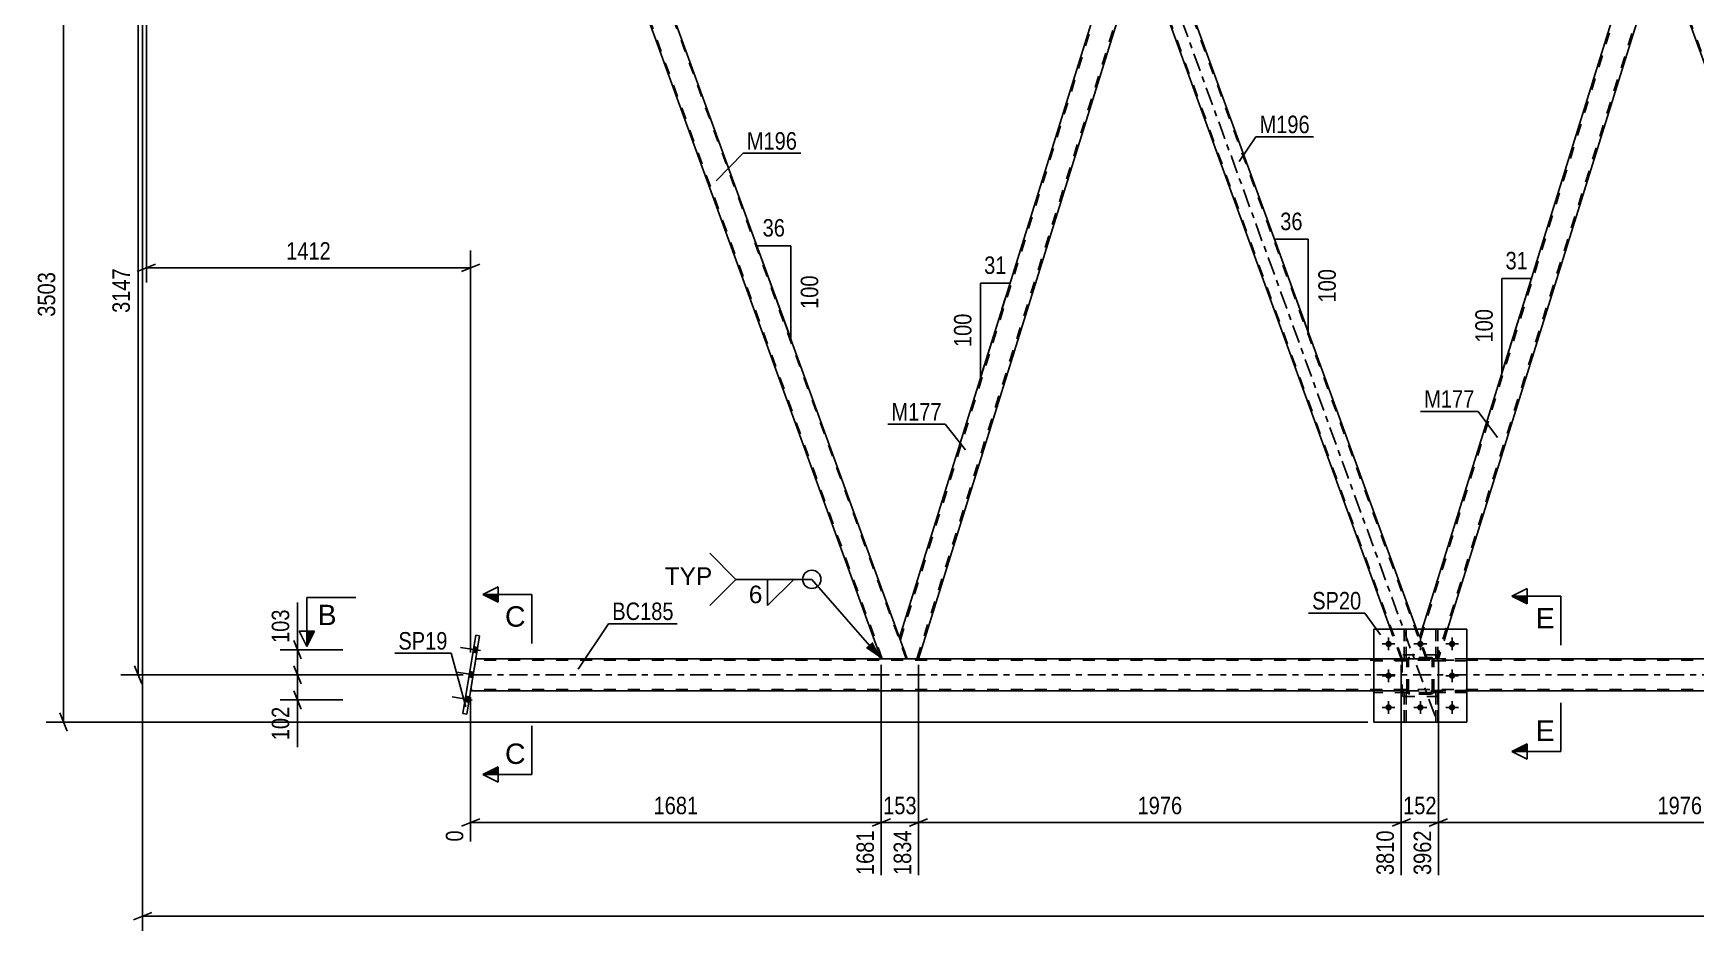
# Model space of a CAD drawing. Header units: millimetres. Extents: x 0 to 1779, y 0 to 560.
# Drawn here: x 1043.1 to 1315.4, y 259 to 406 of the extents above; entities that cross this region are included whole.
import ezdxf

# ---------------------------------------------------------------- set-up
doc = ezdxf.new("R2010")
doc.units = ezdxf.units.MM
doc.linetypes.add('DXK_LINE_DOT2', pattern=[3.9198, 1.9599, -1.9599])
doc.linetypes.add('DXK_LINE_DOT3', pattern=[5.9187, 2.979, -0.9799, 0.9799, -0.9799])
doc.styles.add('Arial', font='ARIAL.TTF', dxfattribs={"height": 0.2})
doc.styles.add('Arial Narrow', font='ARIALN.TTF', dxfattribs={"height": 0.2})

# ---------------------------------------------------------------- blocks, each defined once
blk = doc.blocks.new('Part-814185208-3842 - 3585')
at = {"color": 7, "linetype": 'DXK_LINE_DOT3'}
blk.add_line((1272.68, 294.2), (1221.72, 434.22), dxfattribs=at)
at = {"color": 2, "linetype": 'Continuous'}
for p, q in [((1227.27, 424.82), (1223.01, 424.82)), ((1269.64, 308.42), (1227.27, 424.82)), ((1265.38, 308.42), (1224.54, 420.62))]:
    blk.add_line(p, q, dxfattribs=at)
at = {"color": 7, "linetype": 'DXK_LINE_DOT2'}
for p, q in [((1223.01, 424.82), (1224.54, 420.62)), ((1267.3, 303.6), (1223.18, 424.82)), ((1271.22, 303.6), (1227.1, 424.82)), ((1267.13, 303.6), (1265.38, 308.42)), ((1271.39, 303.6), (1269.64, 308.42)), ((1271.39, 303.6), (1267.13, 303.6))]:
    blk.add_line(p, q, dxfattribs=at)
blk = doc.blocks.new('Part-814185208-3993 - 3585')
at = {"color": 7, "linetype": 'DXK_LINE_DOT2'}
for p, q in [((1268.07, 303.34), (1268.11, 303.52)), ((1268.11, 303.52), (1268.07, 303.34)), ((1268.07, 298.3), (1268.07, 303.34)), ((1268.31, 303.34), (1268.33, 303.43)), ((1268.31, 298.3), (1268.31, 303.34)), ((1268.33, 303.43), (1268.38, 303.5)), ((1268.37, 303.78), (1268.55, 303.82)), ((1268.55, 303.82), (1268.37, 303.78)), ((1268.38, 303.5), (1268.46, 303.56)), ((1268.46, 303.56), (1268.55, 303.58)), ((1271.99, 303.82), (1268.55, 303.82)), ((1268.55, 303.58), (1271.99, 303.58)), ((1271.99, 303.82), (1272.18, 303.78)), ((1272.18, 303.78), (1271.99, 303.82)), ((1271.99, 303.58), (1272.09, 303.56)), ((1272.09, 303.56), (1272.16, 303.5)), ((1272.16, 303.5), (1272.22, 303.43)), ((1272.22, 303.43), (1272.23, 303.34)), ((1272.23, 298.3), (1272.23, 303.34)), ((1272.44, 303.52), (1272.47, 303.34)), ((1272.47, 303.34), (1272.44, 303.52)), ((1272.47, 298.3), (1272.47, 303.34)), ((1268.11, 298.11), (1268.07, 298.3)), ((1268.07, 298.3), (1268.11, 298.11)), ((1268.33, 298.2), (1268.31, 298.3)), ((1268.38, 298.13), (1268.33, 298.2)), ((1268.55, 297.82), (1268.37, 297.85)), ((1268.37, 297.85), (1268.55, 297.82)), ((1268.46, 298.07), (1268.38, 298.13)), ((1268.55, 298.06), (1268.46, 298.07)), ((1271.99, 298.06), (1268.55, 298.06)), ((1271.99, 297.82), (1268.55, 297.82)), ((1272.09, 298.07), (1271.99, 298.06)), ((1272.18, 297.85), (1271.99, 297.82)), ((1271.99, 297.82), (1272.18, 297.85)), ((1272.16, 298.13), (1272.09, 298.07)), ((1272.22, 298.2), (1272.16, 298.13)), ((1272.23, 298.3), (1272.22, 298.2)), ((1272.47, 298.3), (1272.44, 298.11)), ((1272.44, 298.11), (1272.47, 298.3))]:
    blk.add_line(p, q, dxfattribs=at)
at = {"color": 7, "linetype": 'DXK_LINE_DOT3'}
blk.add_line((1270.27, 300.82), (1270.27, 300.82), dxfattribs=at)
at = {"color": 7, "linetype": 'DXK_LINE_DOT2'}
for centre, start, end in [((1268.55, 303.34), 112.5, 157.5), ((1268.55, 303.34), 112.5, 157.5), ((1271.99, 303.34), 22.5, 67.5), ((1271.99, 303.34), 22.5, 67.5), ((1268.55, 298.3), 202.5, 247.5), ((1268.55, 298.3), 202.5, 247.5), ((1271.99, 298.3), 292.5, 337.5), ((1271.99, 298.3), 292.5, 337.5)]:
    blk.add_arc(centre, 0.48, start, end, dxfattribs=at)
blk = doc.blocks.new('Part-814185208-3997 - 3585')
at = {"color": 7, "linetype": 'DXK_LINE_DOT2'}
for p, q in [((1268.07, 298.38), (1262.67, 298.38)), ((1262.67, 298.38), (1262.67, 298.06)), ((1268.07, 298.06), (1262.67, 298.06)), ((1267.47, 298.06), (1267.47, 298.38)), ((1268.07, 298.06), (1268.07, 298.38))]:
    blk.add_line(p, q, dxfattribs=at)
blk = doc.blocks.new('Part-814185208-3966 - 3585')
at = {"color": 7, "linetype": 'DXK_LINE_DOT2'}
for p, q in [((1267.63, 303.57), (1267.63, 308.42)), ((1267.63, 308.42), (1267.95, 308.42)), ((1267.95, 308.42), (1267.95, 303.57)), ((1267.63, 304.17), (1267.95, 304.17)), ((1267.95, 303.57), (1267.63, 303.57))]:
    blk.add_line(p, q, dxfattribs=at)
blk = doc.blocks.new('Part-814185208-3789 - 3585')
at = {"color": 7, "linetype": 'DXK_LINE_DOT2'}
for p, q in [((1267.63, 293.22), (1267.63, 298.05)), ((1267.63, 298.05), (1267.95, 298.05)), ((1267.63, 297.45), (1267.95, 297.45)), ((1267.95, 298.05), (1267.95, 293.22)), ((1267.95, 293.22), (1267.63, 293.22))]:
    blk.add_line(p, q, dxfattribs=at)
blk = doc.blocks.new('Part-814185208-3922 - 3585')
at = {"color": 7, "linetype": 'DXK_LINE_DOT2'}
for p, q in [((1277.87, 303.58), (1272.47, 303.58)), ((1272.47, 303.58), (1272.47, 303.26)), ((1272.47, 303.26), (1277.87, 303.26)), ((1273.07, 303.26), (1273.07, 303.58)), ((1277.87, 303.26), (1277.87, 303.58))]:
    blk.add_line(p, q, dxfattribs=at)
blk = doc.blocks.new('Part-814185208-3940 - 3585')
at = {"color": 7, "linetype": 'DXK_LINE_DOT2'}
for p, q in [((1268.07, 303.58), (1262.67, 303.58)), ((1262.67, 303.26), (1262.67, 303.58)), ((1268.07, 303.26), (1262.67, 303.26)), ((1267.47, 303.26), (1267.47, 303.58)), ((1268.07, 303.58), (1268.07, 303.26))]:
    blk.add_line(p, q, dxfattribs=at)
blk = doc.blocks.new('Part-814185208-3821 - 3585')
at = {"color": 2, "linetype": 'Continuous'}
for p, q in [((1312.4, 424.82), (1308.15, 424.82)), ((1355.28, 307.02), (1312.4, 424.82)), ((1352.27, 303.6), (1309.68, 420.62))]:
    blk.add_line(p, q, dxfattribs=at)
at = {"color": 7, "linetype": 'DXK_LINE_DOT2'}
for p, q in [((1308.15, 424.82), (1309.68, 420.62)), ((1352.44, 303.6), (1308.32, 424.82)), ((1356.35, 303.6), (1312.23, 424.82)), ((1356.52, 303.6), (1355.28, 307.02)), ((1352.27, 303.6), (1356.52, 303.6))]:
    blk.add_line(p, q, dxfattribs=at)
blk = doc.blocks.new('Part-814185208-3826 - 3585')
at = {"color": 7, "linetype": 'DXK_LINE_DOT2'}
for p, q in [((1114.76, 298.32), (1115.62, 303.6)), ((1726.53, 303.36), (1115.58, 303.36)), ((1277.87, 303.6), (1262.67, 303.6)), ((1726.53, 298.56), (1114.8, 298.56)), ((1277.87, 298.32), (1262.67, 298.32))]:
    blk.add_line(p, q, dxfattribs=at)
at = {"color": 2, "linetype": 'Continuous'}
for p, q in [((1262.67, 303.6), (1115.62, 303.6)), ((1432.94, 303.6), (1277.87, 303.6)), ((1262.67, 298.32), (1114.76, 298.32)), ((1432.94, 298.32), (1277.87, 298.32))]:
    blk.add_line(p, q, dxfattribs=at)
at = {"color": 7, "linetype": 'DXK_LINE_DOT3'}
blk.add_line((1115.19, 300.96), (1726.53, 300.96), dxfattribs=at)
blk = doc.blocks.new('Part-814185208-3831 - 3585')
at = {"color": 7, "linetype": 'DXK_LINE_DOT2'}
for p, q in [((1273.27, 304.22), (1267.27, 304.22)), ((1267.27, 297.42), (1267.27, 304.22)), ((1273.27, 297.42), (1273.27, 304.22)), ((1273.27, 297.42), (1267.27, 297.42))]:
    blk.add_line(p, q, dxfattribs=at)
blk = doc.blocks.new('Bolt-814185208-3832 - 3585')
at = {"linetype": 'Continuous'}
for points in [[(1265.59, 306.02, -1), (1264.55, 306.02, -1)], [(1270.79, 306.02, -1), (1269.75, 306.02, -1)], [(1275.99, 306.02, -1), (1274.95, 306.02, -1)], [(1265.59, 300.82, -1), (1264.55, 300.82, -1)], [(1275.99, 300.82, -1), (1274.95, 300.82, -1)], [(1265.59, 295.62, -1), (1264.55, 295.62, -1)], [(1270.79, 295.62, -1), (1269.75, 295.62, -1)], [(1275.99, 295.62, -1), (1274.95, 295.62, -1)]]:
    blk.add_hatch(color=1, dxfattribs=at).paths.add_polyline_path(points)
at = {"color": 1, "linetype": 'Continuous'}
for p, q in [((1266.11, 306.02), (1264.03, 306.02)), ((1265.07, 307.06), (1265.07, 304.98)), ((1271.31, 306.02), (1269.23, 306.02)), ((1270.27, 307.06), (1270.27, 304.98)), ((1276.51, 306.02), (1274.43, 306.02)), ((1275.47, 307.06), (1275.47, 304.98)), ((1266.11, 300.82), (1264.03, 300.82)), ((1265.07, 301.86), (1265.07, 299.78)), ((1276.51, 300.82), (1274.43, 300.82)), ((1275.47, 301.86), (1275.47, 299.78)), ((1266.11, 295.62), (1264.03, 295.62)), ((1265.07, 296.66), (1265.07, 294.58)), ((1271.31, 295.62), (1269.23, 295.62)), ((1270.27, 296.66), (1270.27, 294.58)), ((1276.51, 295.62), (1274.43, 295.62)), ((1275.47, 296.66), (1275.47, 294.58))]:
    blk.add_line(p, q, dxfattribs=at)
blk = doc.blocks.new('Part-814185208-3837 - 3585')
at = {"color": 7, "linetype": 'DXK_LINE_DOT2'}
for p, q in [((1307.08, 424.82), (1270.26, 306.7)), ((1309.56, 420.94), (1272.98, 303.6)), ((1309.68, 420.62), (1309.69, 420.57)), ((1309.69, 420.57), (1309.68, 420.62)), ((1270.55, 308.42), (1270.13, 307.07)), ((1274.74, 308.42), (1273.24, 303.6)), ((1271.39, 303.6), (1270.13, 307.07)), ((1273.24, 303.6), (1271.39, 303.6))]:
    blk.add_line(p, q, dxfattribs=at)
at = {"color": 2, "linetype": 'Continuous'}
for p, q in [((1306.83, 424.82), (1270.55, 308.42)), ((1308.15, 424.82), (1306.83, 424.82)), ((1309.68, 420.62), (1308.15, 424.82)), ((1309.69, 420.57), (1274.74, 308.42))]:
    blk.add_line(p, q, dxfattribs=at)
blk = doc.blocks.new('Part-814185208-3847 - 3585')
at = {"color": 2, "linetype": 'Continuous'}
for p, q in [((1184.99, 307.07), (1221.7, 424.82)), ((1223.01, 424.82), (1221.7, 424.82)), ((1224.54, 420.62), (1223.01, 424.82)), ((1224.56, 420.57), (1188.1, 303.6)), ((1186.26, 303.6), (1185.01, 307.02))]:
    blk.add_line(p, q, dxfattribs=at)
at = {"color": 7, "linetype": 'DXK_LINE_DOT2'}
for p, q in [((1185.13, 306.7), (1221.95, 424.82)), ((1187.85, 303.6), (1224.42, 420.94)), ((1224.54, 420.62), (1224.56, 420.57)), ((1224.56, 420.57), (1224.54, 420.62)), ((1184.99, 307.07), (1185.01, 307.02)), ((1188.1, 303.6), (1186.26, 303.6))]:
    blk.add_line(p, q, dxfattribs=at)
blk = doc.blocks.new('Part-814185208-3865 - 3585')
at = {"color": 2, "linetype": 'Continuous'}
for p, q in [((1113.51, 294.65), (1115.61, 307.48)), ((1116.24, 307.37), (1114.14, 294.54)), ((1115.61, 307.48), (1116.24, 307.37)), ((1114.14, 294.54), (1113.51, 294.65))]:
    blk.add_line(p, q, dxfattribs=at)
blk = doc.blocks.new('Part-814185208-3882 - 3585')
at = {"color": 7, "linetype": 'DXK_LINE_DOT2'}
for p, q in [((1273.27, 304.22), (1267.27, 304.22)), ((1267.27, 297.42), (1267.27, 304.22)), ((1273.27, 297.42), (1273.27, 304.22)), ((1273.27, 297.42), (1267.27, 297.42))]:
    blk.add_line(p, q, dxfattribs=at)
blk = doc.blocks.new('Part-814185208-3887 - 3585')
at = {"color": 7, "linetype": 'DXK_LINE_DOT2'}
for p, q in [((1138.02, 424.42), (1137.88, 424.82)), ((1137.88, 424.82), (1137.9, 424.82)), ((1141.93, 424.82), (1137.88, 424.82)), ((1182.17, 303.6), (1138.05, 424.82)), ((1186.09, 303.6), (1141.97, 424.82)), ((1186.26, 303.6), (1185.01, 307.02)), ((1186.26, 303.6), (1182, 303.6))]:
    blk.add_line(p, q, dxfattribs=at)
at = {"color": 2, "linetype": 'Continuous'}
for p, q in [((1141.93, 424.82), (1141.89, 424.82)), ((1142.14, 424.82), (1141.93, 424.82)), ((1185.01, 307.02), (1142.14, 424.82)), ((1182, 303.6), (1138.02, 424.42))]:
    blk.add_line(p, q, dxfattribs=at)
blk = doc.blocks.new('Part-814185208-3905 - 3585')
at = {"color": 7, "linetype": 'DXK_LINE_DOT2'}
for p, q in [((1272.83, 293.22), (1272.83, 298.05)), ((1272.83, 298.05), (1273.15, 298.05)), ((1272.83, 297.45), (1273.15, 297.45)), ((1273.15, 298.05), (1273.15, 293.22)), ((1273.15, 293.22), (1272.83, 293.22))]:
    blk.add_line(p, q, dxfattribs=at)
blk = doc.blocks.new('Part-814185208-3911 - 3585')
at = {"color": 7, "linetype": 'DXK_LINE_DOT2'}
for p, q in [((1272.83, 303.57), (1272.83, 308.42)), ((1272.83, 308.42), (1273.15, 308.42)), ((1273.15, 308.42), (1273.15, 303.57)), ((1272.83, 304.17), (1273.15, 304.17)), ((1273.15, 303.57), (1272.83, 303.57))]:
    blk.add_line(p, q, dxfattribs=at)
blk = doc.blocks.new('Part-814185208-3916 - 3585')
at = {"color": 7, "linetype": 'DXK_LINE_DOT2'}
for p, q in [((1272.47, 303.26), (1272.47, 303.58)), ((1272.47, 303.58), (1277.87, 303.58)), ((1277.87, 303.26), (1272.47, 303.26)), ((1273.07, 303.26), (1273.07, 303.58)), ((1277.87, 303.58), (1277.87, 303.26))]:
    blk.add_line(p, q, dxfattribs=at)
blk = doc.blocks.new('Part-814185208-3925 - 3585')
at = {"color": 7, "linetype": 'DXK_LINE_DOT2'}
for p, q in [((1277.87, 298.38), (1272.47, 298.38)), ((1272.47, 298.38), (1272.47, 298.06)), ((1272.47, 298.06), (1277.87, 298.06)), ((1273.07, 298.06), (1273.07, 298.38)), ((1277.87, 298.06), (1277.87, 298.38))]:
    blk.add_line(p, q, dxfattribs=at)
blk = doc.blocks.new('Part-814185208-3937 - 3585')
at = {"color": 7, "linetype": 'DXK_LINE_DOT2'}
for p, q in [((1272.47, 298.06), (1272.47, 298.38)), ((1272.47, 298.38), (1277.87, 298.38)), ((1277.87, 298.06), (1272.47, 298.06)), ((1273.07, 298.06), (1273.07, 298.38)), ((1277.87, 298.38), (1277.87, 298.06))]:
    blk.add_line(p, q, dxfattribs=at)
blk = doc.blocks.new('Part-814185208-3943 - 3585')
at = {"color": 7, "linetype": 'DXK_LINE_DOT2'}
for p, q in [((1268.07, 298.38), (1262.67, 298.38)), ((1262.67, 298.06), (1262.67, 298.38)), ((1268.07, 298.06), (1262.67, 298.06)), ((1267.47, 298.06), (1267.47, 298.38)), ((1268.07, 298.38), (1268.07, 298.06))]:
    blk.add_line(p, q, dxfattribs=at)
blk = doc.blocks.new('Part-814185208-3946 - 3585')
at = {"color": 2, "linetype": 'Continuous'}
blk.add_line((1267.95, 308.42), (1267.63, 308.42), dxfattribs=at)
at = {"color": 7, "linetype": 'DXK_LINE_DOT2'}
for p, q in [((1267.63, 308.42), (1267.63, 303.57)), ((1267.95, 303.57), (1267.95, 308.42)), ((1267.63, 304.17), (1267.95, 304.17)), ((1267.63, 303.57), (1267.95, 303.57))]:
    blk.add_line(p, q, dxfattribs=at)
blk = doc.blocks.new('Part-814185208-3955 - 3585')
at = {"color": 7, "linetype": 'DXK_LINE_DOT2'}
for p, q in [((1273.15, 298.05), (1272.83, 298.05)), ((1272.83, 298.05), (1272.83, 293.22)), ((1272.83, 297.45), (1273.15, 297.45)), ((1273.15, 293.22), (1273.15, 298.05)), ((1272.83, 293.22), (1273.15, 293.22))]:
    blk.add_line(p, q, dxfattribs=at)
blk = doc.blocks.new('Part-814185208-3961 - 3585')
at = {"color": 2, "linetype": 'Continuous'}
for p, q in [((1277.87, 308.42), (1262.67, 308.42)), ((1262.67, 293.22), (1262.67, 308.42)), ((1277.87, 293.22), (1277.87, 308.42)), ((1277.87, 293.22), (1262.67, 293.22))]:
    blk.add_line(p, q, dxfattribs=at)
blk = doc.blocks.new('Part-814185208-3962 - 3585')
at = {"color": 7, "linetype": 'DXK_LINE_DOT2'}
for p, q in [((1262.67, 308.42), (1277.87, 308.42)), ((1262.67, 308.42), (1262.67, 293.22)), ((1277.87, 308.42), (1277.87, 293.22)), ((1262.67, 293.22), (1277.87, 293.22))]:
    blk.add_line(p, q, dxfattribs=at)
blk = doc.blocks.new('Part-814185208-3963 - 3585')
at = {"color": 7, "linetype": 'DXK_LINE_DOT2'}
for p, q in [((1268.07, 303.34), (1268.11, 303.52)), ((1268.11, 303.52), (1268.07, 303.34)), ((1268.07, 298.3), (1268.07, 303.34)), ((1268.31, 303.34), (1268.33, 303.43)), ((1268.31, 298.3), (1268.31, 303.34)), ((1268.33, 303.43), (1268.38, 303.5)), ((1268.37, 303.78), (1268.55, 303.82)), ((1268.55, 303.82), (1268.37, 303.78)), ((1268.38, 303.5), (1268.46, 303.56)), ((1268.46, 303.56), (1268.55, 303.58)), ((1271.99, 303.82), (1268.55, 303.82)), ((1268.55, 303.58), (1271.99, 303.58)), ((1271.99, 303.82), (1272.18, 303.78)), ((1272.18, 303.78), (1271.99, 303.82)), ((1271.99, 303.58), (1272.09, 303.56)), ((1272.09, 303.56), (1272.16, 303.5)), ((1272.16, 303.5), (1272.22, 303.43)), ((1272.22, 303.43), (1272.23, 303.34)), ((1272.23, 298.3), (1272.23, 303.34)), ((1272.44, 303.52), (1272.47, 303.34)), ((1272.47, 303.34), (1272.44, 303.52)), ((1272.47, 298.3), (1272.47, 303.34)), ((1268.11, 298.11), (1268.07, 298.3)), ((1268.07, 298.3), (1268.11, 298.11)), ((1268.33, 298.2), (1268.31, 298.3)), ((1268.38, 298.13), (1268.33, 298.2)), ((1268.55, 297.82), (1268.37, 297.85)), ((1268.37, 297.85), (1268.55, 297.82)), ((1268.46, 298.07), (1268.38, 298.13)), ((1268.55, 298.06), (1268.46, 298.07)), ((1271.99, 298.06), (1268.55, 298.06)), ((1271.99, 297.82), (1268.55, 297.82)), ((1272.09, 298.07), (1271.99, 298.06)), ((1272.18, 297.85), (1271.99, 297.82)), ((1271.99, 297.82), (1272.18, 297.85)), ((1272.16, 298.13), (1272.09, 298.07)), ((1272.22, 298.2), (1272.16, 298.13)), ((1272.23, 298.3), (1272.22, 298.2)), ((1272.47, 298.3), (1272.44, 298.11)), ((1272.44, 298.11), (1272.47, 298.3))]:
    blk.add_line(p, q, dxfattribs=at)
at = {"color": 7, "linetype": 'DXK_LINE_DOT3'}
blk.add_line((1270.27, 300.82), (1270.27, 300.82), dxfattribs=at)
at = {"color": 7, "linetype": 'DXK_LINE_DOT2'}
for centre, start, end in [((1268.55, 303.34), 112.5, 157.5), ((1268.55, 303.34), 112.5, 157.5), ((1271.99, 303.34), 22.5, 67.5), ((1271.99, 303.34), 22.5, 67.5), ((1268.55, 298.3), 202.5, 247.5), ((1268.55, 298.3), 202.5, 247.5), ((1271.99, 298.3), 292.5, 337.5), ((1271.99, 298.3), 292.5, 337.5)]:
    blk.add_arc(centre, 0.48, start, end, dxfattribs=at)
blk = doc.blocks.new('Part-814185208-3996 - 3585')
at = {"color": 7, "linetype": 'DXK_LINE_DOT2'}
for p, q in [((1268.07, 303.58), (1262.67, 303.58)), ((1262.67, 303.58), (1262.67, 303.26)), ((1268.07, 303.26), (1262.67, 303.26)), ((1267.47, 303.26), (1267.47, 303.58)), ((1268.07, 303.26), (1268.07, 303.58))]:
    blk.add_line(p, q, dxfattribs=at)
blk = doc.blocks.new('Part-814185208-4010 - 3585')
at = {"color": 7, "linetype": 'DXK_LINE_DOT2'}
for p, q in [((1267.95, 298.05), (1267.63, 298.05)), ((1267.63, 298.05), (1267.63, 293.22)), ((1267.63, 297.45), (1267.95, 297.45)), ((1267.95, 293.22), (1267.95, 298.05)), ((1267.63, 293.22), (1267.95, 293.22))]:
    blk.add_line(p, q, dxfattribs=at)
blk = doc.blocks.new('Part-814185208-4013 - 3585')
at = {"color": 2, "linetype": 'Continuous'}
blk.add_line((1273.15, 308.42), (1272.83, 308.42), dxfattribs=at)
at = {"color": 7, "linetype": 'DXK_LINE_DOT2'}
for p, q in [((1272.83, 308.42), (1272.83, 303.57)), ((1273.15, 303.57), (1273.15, 308.42)), ((1272.83, 304.17), (1273.15, 304.17)), ((1272.83, 303.57), (1273.15, 303.57))]:
    blk.add_line(p, q, dxfattribs=at)
blk = doc.blocks.new('Bolt-814185208-4027 - 3585')
at = {"linetype": 'Continuous'}
for points in [[(1115.29, 305.54), (1115.15, 304.67), (1115.78, 304.57), (1115.92, 305.44)], [(1115.29, 305.54), (1115.15, 304.67), (1115.78, 304.57), (1115.92, 305.44)], [(1115.29, 305.54), (1115.15, 304.67), (1115.78, 304.57), (1115.92, 305.44)], [(1114.63, 301.5), (1114.49, 300.63), (1115.12, 300.52), (1115.26, 301.39)], [(1114.63, 301.5), (1114.49, 300.63), (1115.12, 300.52), (1115.26, 301.39)], [(1113.97, 297.45), (1113.82, 296.58), (1114.45, 296.48), (1114.6, 297.35)], [(1113.97, 297.45), (1113.82, 296.58), (1114.45, 296.48), (1114.6, 297.35)], [(1113.97, 297.45), (1113.82, 296.58), (1114.45, 296.48), (1114.6, 297.35)]]:
    blk.add_hatch(color=1, dxfattribs=at).paths.add_polyline_path(points)
at = {"color": 1, "linetype": 'Continuous'}
for p, q in [((1116.37, 304.92), (1113.09, 305.46)), ((1116.37, 304.92), (1113.09, 305.46)), ((1116.37, 304.92), (1113.09, 305.46)), ((1115.92, 305.44), (1115.29, 305.54)), ((1115.92, 305.44), (1115.29, 305.54)), ((1115.92, 305.44), (1115.29, 305.54)), ((1115.78, 304.57), (1115.15, 304.67)), ((1115.78, 304.57), (1115.15, 304.67)), ((1115.78, 304.57), (1115.15, 304.67)), ((1115.7, 300.88), (1112.43, 301.41)), ((1115.7, 300.88), (1112.43, 301.41)), ((1115.12, 300.52), (1114.49, 300.63)), ((1115.12, 300.52), (1114.49, 300.63)), ((1115.26, 301.39), (1114.63, 301.5)), ((1115.26, 301.39), (1114.63, 301.5)), ((1115.04, 296.83), (1111.76, 297.37)), ((1115.04, 296.83), (1111.76, 297.37)), ((1115.04, 296.83), (1111.76, 297.37)), ((1114.6, 297.35), (1113.97, 297.45)), ((1114.6, 297.35), (1113.97, 297.45)), ((1114.6, 297.35), (1113.97, 297.45)), ((1114.45, 296.48), (1113.82, 296.58)), ((1114.45, 296.48), (1113.82, 296.58)), ((1114.45, 296.48), (1113.82, 296.58))]:
    blk.add_line(p, q, dxfattribs=at)
blk = doc.blocks.new('Bolt-814185208-4030 - 3585')
at = {"color": 1, "linetype": 'Continuous'}
for p, q in [((1264.03, 306.02), (1264.73, 306.02)), ((1265.07, 307.06), (1265.07, 306.36)), ((1265.07, 304.98), (1265.07, 305.67)), ((1266.11, 306.02), (1265.42, 306.02)), ((1269.23, 306.02), (1269.93, 306.02)), ((1270.27, 307.06), (1270.27, 306.36)), ((1270.27, 304.98), (1270.27, 305.67)), ((1271.31, 306.02), (1270.62, 306.02)), ((1274.43, 306.02), (1275.13, 306.02)), ((1275.47, 307.06), (1275.47, 306.36)), ((1275.47, 304.98), (1275.47, 305.67)), ((1276.51, 306.02), (1275.82, 306.02)), ((1264.03, 300.82), (1264.73, 300.82)), ((1265.07, 301.86), (1265.07, 301.16)), ((1265.07, 299.78), (1265.07, 300.47)), ((1266.11, 300.82), (1265.42, 300.82)), ((1274.43, 300.82), (1275.13, 300.82)), ((1275.47, 301.86), (1275.47, 301.16)), ((1275.47, 299.78), (1275.47, 300.47)), ((1276.51, 300.82), (1275.82, 300.82)), ((1264.03, 295.62), (1264.73, 295.62)), ((1265.07, 296.66), (1265.07, 295.96)), ((1265.07, 294.58), (1265.07, 295.27)), ((1266.11, 295.62), (1265.42, 295.62)), ((1269.23, 295.62), (1269.93, 295.62)), ((1270.27, 296.66), (1270.27, 295.96)), ((1270.27, 294.58), (1270.27, 295.27)), ((1271.31, 295.62), (1270.62, 295.62)), ((1274.43, 295.62), (1275.13, 295.62)), ((1275.47, 296.66), (1275.47, 295.96)), ((1275.47, 294.58), (1275.47, 295.27)), ((1276.51, 295.62), (1275.82, 295.62))]:
    blk.add_line(p, q, dxfattribs=at)
blk = doc.blocks.new('StraightDimension-814185208-4622 - 3585')
at = {"color": 7, "linetype": 'Continuous'}
for p, q in [((1182, 302.6), (1182, 268.17)), ((1188.1, 302.6), (1188.1, 268.17)), ((1180.5, 276.18), (1183.5, 277.38)), ((1182, 276.78), (1188.1, 276.78)), ((1189.6, 277.38), (1186.6, 276.18))]:
    blk.add_line(p, q, dxfattribs=at)
at = {"color": 0}
blk.add_wipeout([(1188.39, 277.53), (1188.39, 281.73), (1181.71, 281.73), (1181.71, 277.53)], dxfattribs=at)
at = {"color": 0, "linetype": 'Continuous'}
blk.add_wipeout([(1187.5, 276.08), (1183.3, 276.08), (1183.3, 267.57), (1187.5, 267.57)], dxfattribs=at)
at = {"color": 3, "style": 'Arial Narrow'}
blk.add_text('153', height=2.863, dxfattribs=at).set_placement((1182.31, 278.13))
at = {"color": 3, "linetype": 'Continuous', "style": 'Arial Narrow'}
blk.add_text('1834', height=2.863, rotation=90.0002, dxfattribs=at).set_placement((1186.9, 268.17))
blk = doc.blocks.new('StraightDimension-814185208-5066 - 3585')
at = {"color": 7, "linetype": 'Continuous'}
for p, q in [((1085.81, 302.46), (1087.01, 299.46)), ((1113.54, 300.96), (1083.56, 300.96)), ((1086.41, 296.86), (1086.41, 300.96)), ((1093.84, 296.86), (1083.56, 296.86)), ((1087.01, 295.36), (1085.81, 298.36))]:
    blk.add_line(p, q, dxfattribs=at)
at = {"color": 0}
blk.add_wipeout([(1085.66, 296.33), (1081.46, 296.33), (1081.46, 289.65), (1085.66, 289.65)], dxfattribs=at)
at = {"color": 7, "linetype": 'Continuous'}
blk.add_line((1086.41, 296.86), (1086.41, 289.12), dxfattribs=at)
blk.add_line((1086.41, 296.86), (1086.41, 289.12), dxfattribs=at)
at = {"color": 3, "style": 'Arial Narrow'}
blk.add_text('102', height=2.863, rotation=90.0002, dxfattribs=at).set_placement((1085.06, 290.25))
blk = doc.blocks.new('StraightDimension-814185208-4666 - 3585')
at = {"color": 7, "linetype": 'Continuous'}
for p, q in [((1061.04, 419.32), (1061.04, 259.05)), ((1062.54, 262.05), (1059.54, 260.85)), ((1061.04, 261.45), (1744.75, 261.45))]:
    blk.add_line(p, q, dxfattribs=at)
blk = doc.blocks.new('StraightDimension-814185208-4610 - 3585')
at = {"color": 7, "linetype": 'Continuous'}
for p, q in [((1182, 302.6), (1182, 268.17)), ((1114.76, 297.32), (1114.76, 273.66)), ((1116.26, 277.38), (1113.26, 276.18)), ((1114.76, 276.78), (1182, 276.78)), ((1180.5, 276.18), (1183.5, 277.38))]:
    blk.add_line(p, q, dxfattribs=at)
at = {"color": 0}
blk.add_wipeout([(1152.63, 277.53), (1152.63, 281.73), (1144.12, 281.73), (1144.12, 277.53)], dxfattribs=at)
at = {"color": 0, "linetype": 'Continuous'}
for points in [[(1114.16, 276.08), (1109.96, 276.08), (1109.96, 273.06), (1114.16, 273.06)], [(1181.4, 276.08), (1177.2, 276.08), (1177.2, 267.57), (1181.4, 267.57)]]:
    blk.add_wipeout(points, dxfattribs=at)
at = {"color": 3, "style": 'Arial Narrow'}
blk.add_text('1681', height=2.863, dxfattribs=at).set_placement((1144.72, 278.13))
at = {"color": 3, "linetype": 'Continuous', "style": 'Arial Narrow'}
for s, height, p in [('0', 2.86, (1113.56, 273.66)), ('1681', 2.863, (1180.8, 268.17))]:
    blk.add_text(s, height=height, rotation=90.0002, dxfattribs=at).set_placement(p)
blk = doc.blocks.new('AngleDimension-814185208-4292 - 3585')
at = {"color": 7, "linetype": 'Continuous'}
for p, q in [((1198.27, 365.12), (1203.09, 365.12)), ((1198.27, 349.65), (1203.09, 365.12)), ((1198.27, 349.65), (1198.27, 365.12)), ((1201.77, 360.9), (1203.09, 365.12))]:
    blk.add_line(p, q, dxfattribs=at)
at = {"color": 0}
for points in [[(1203.1, 366.02), (1203.1, 370.22), (1198.25, 370.22), (1198.25, 366.02)], [(1197.37, 360.73), (1193.17, 360.73), (1193.17, 354.04), (1197.37, 354.04)]]:
    blk.add_wipeout(points, dxfattribs=at)
at = {"color": 3, "style": 'Arial Narrow'}
blk.add_text('31', height=2.863, dxfattribs=at).set_placement((1198.85, 366.62))
blk.add_text('100', height=2.863, rotation=90.0002, dxfattribs=at).set_placement((1196.77, 354.64))
blk = doc.blocks.new('StraightDimension-814185208-5058 - 3585')
at = {"color": 7, "linetype": 'Continuous'}
for p, q in [((1093.84, 305.06), (1083.56, 305.06)), ((1085.81, 306.56), (1087.01, 303.56)), ((1086.41, 300.96), (1086.41, 305.06)), ((1087.01, 299.46), (1085.81, 302.46)), ((1113.54, 300.96), (1083.56, 300.96))]:
    blk.add_line(p, q, dxfattribs=at)
at = {"color": 0}
blk.add_wipeout([(1085.66, 312.27), (1081.46, 312.27), (1081.46, 305.58), (1085.66, 305.58)], dxfattribs=at)
at = {"color": 7, "linetype": 'Continuous'}
blk.add_line((1086.41, 305.06), (1086.41, 312.79), dxfattribs=at)
blk.add_line((1086.41, 305.06), (1086.41, 312.79), dxfattribs=at)
at = {"color": 3, "style": 'Arial Narrow'}
blk.add_text('103', height=2.863, rotation=90.0002, dxfattribs=at).set_placement((1085.06, 306.18))
blk = doc.blocks.new('AngleDimension-814185208-4307 - 3585')
at = {"color": 7, "linetype": 'Continuous'}
for p, q in [((1163.61, 365.83), (1161.64, 371.24)), ((1167.18, 371.24), (1161.64, 371.24)), ((1167.18, 356.02), (1161.64, 371.24)), ((1167.18, 356.02), (1167.18, 371.24))]:
    blk.add_line(p, q, dxfattribs=at)
at = {"color": 0}
for points in [[(1166.83, 372.14), (1166.83, 376.34), (1161.98, 376.34), (1161.98, 372.14)], [(1172.28, 366.98), (1168.08, 366.98), (1168.08, 360.29), (1172.28, 360.29)]]:
    blk.add_wipeout(points, dxfattribs=at)
at = {"color": 3, "style": 'Arial Narrow'}
blk.add_text('36', height=2.863, dxfattribs=at).set_placement((1162.58, 372.74))
blk.add_text('100', height=2.863, rotation=90.0002, dxfattribs=at).set_placement((1171.68, 360.89))
blk = doc.blocks.new('AngleDimension-814185208-4264 - 3585')
at = {"color": 7, "linetype": 'Continuous'}
for p, q in [((1283.63, 365.87), (1288.45, 365.87)), ((1283.63, 350.4), (1288.45, 365.87)), ((1283.63, 350.4), (1283.63, 365.87)), ((1285.6, 356.7), (1288.45, 365.87))]:
    blk.add_line(p, q, dxfattribs=at)
at = {"color": 0}
for points in [[(1288.47, 366.77), (1288.47, 370.97), (1283.62, 370.97), (1283.62, 366.77)], [(1282.73, 361.48), (1278.53, 361.48), (1278.53, 354.79), (1282.73, 354.79)]]:
    blk.add_wipeout(points, dxfattribs=at)
at = {"color": 3, "style": 'Arial Narrow'}
blk.add_text('31', height=2.863, dxfattribs=at).set_placement((1284.22, 367.37))
blk.add_text('100', height=2.863, rotation=90.0002, dxfattribs=at).set_placement((1282.13, 355.39))
blk = doc.blocks.new('AngleDimension-814185208-4278 - 3585')
at = {"color": 7, "linetype": 'Continuous'}
for p, q in [((1248.46, 366.6), (1246.39, 372.29)), ((1251.93, 372.29), (1246.39, 372.29)), ((1251.93, 357.07), (1246.39, 372.29)), ((1251.93, 357.07), (1251.93, 372.29))]:
    blk.add_line(p, q, dxfattribs=at)
at = {"color": 0}
for points in [[(1251.59, 373.19), (1251.59, 377.39), (1246.73, 377.39), (1246.73, 373.19)], [(1257.03, 368.02), (1252.83, 368.02), (1252.83, 361.34), (1257.03, 361.34)]]:
    blk.add_wipeout(points, dxfattribs=at)
at = {"color": 3, "style": 'Arial Narrow'}
blk.add_text('36', height=2.863, dxfattribs=at).set_placement((1247.33, 373.79))
blk.add_text('100', height=2.863, rotation=90.0002, dxfattribs=at).set_placement((1256.43, 361.94))
blk = doc.blocks.new('StraightDimension-814185208-4331 - 3585')
at = {"color": 7, "linetype": 'Continuous'}
for p, q in [((1060.03, 433.32), (1045.25, 433.32)), ((1048.7, 431.82), (1047.5, 434.82)), ((1048.1, 293.22), (1048.1, 433.32)), ((1047.5, 294.72), (1048.7, 291.72)), ((1261.67, 293.22), (1045.25, 293.22))]:
    blk.add_line(p, q, dxfattribs=at)
at = {"color": 0}
blk.add_wipeout([(1047.35, 367.52), (1043.15, 367.52), (1043.15, 359.01), (1047.35, 359.01)], dxfattribs=at)
at = {"color": 3, "style": 'Arial Narrow'}
blk.add_text('3503', height=2.863, rotation=90.0002, dxfattribs=at).set_placement((1046.75, 359.61))
blk = doc.blocks.new('StraightDimension-814185208-4345 - 3585')
at = {"color": 7, "linetype": 'Continuous'}
for p, q in [((1060.92, 425.32), (1059.72, 428.32)), ((1060.03, 426.82), (1057.47, 426.82)), ((1060.32, 300.96), (1060.32, 426.82)), ((1059.72, 302.46), (1060.92, 299.46)), ((1113.54, 300.96), (1057.47, 300.96))]:
    blk.add_line(p, q, dxfattribs=at)
at = {"color": 0}
blk.add_wipeout([(1059.57, 368.15), (1055.37, 368.15), (1055.37, 359.63), (1059.57, 359.63)], dxfattribs=at)
at = {"color": 3, "style": 'Arial Narrow'}
blk.add_text('3147', height=2.863, rotation=90.0002, dxfattribs=at).set_placement((1058.97, 360.23))
blk = doc.blocks.new('StraightDimension-814185208-4350 - 3585')
at = {"color": 7, "linetype": 'Continuous'}
for p, q in [((1267.14, 302.58), (1267.14, 268.17)), ((1273.24, 302.6), (1273.24, 268.17)), ((1265.64, 276.18), (1268.64, 277.38)), ((1267.14, 276.78), (1273.24, 276.78)), ((1274.74, 277.38), (1271.74, 276.18))]:
    blk.add_line(p, q, dxfattribs=at)
at = {"color": 0}
blk.add_wipeout([(1273.53, 277.53), (1273.53, 281.73), (1266.85, 281.73), (1266.85, 277.53)], dxfattribs=at)
at = {"color": 0, "linetype": 'Continuous'}
blk.add_wipeout([(1272.64, 276.08), (1268.44, 276.08), (1268.44, 267.57), (1272.64, 267.57)], dxfattribs=at)
at = {"color": 3, "style": 'Arial Narrow'}
blk.add_text('152', height=2.863, dxfattribs=at).set_placement((1267.45, 278.13))
at = {"color": 3, "linetype": 'Continuous', "style": 'Arial Narrow'}
blk.add_text('3962', height=2.863, rotation=90.0002, dxfattribs=at).set_placement((1272.04, 268.17))
blk = doc.blocks.new('StraightDimension-814185208-4374 - 3585')
at = {"color": 7, "linetype": 'Continuous'}
for p, q in [((1273.24, 302.6), (1273.24, 268.17)), ((1352.27, 302.6), (1352.27, 268.17)), ((1274.74, 277.38), (1271.74, 276.18)), ((1273.24, 276.78), (1352.27, 276.78)), ((1350.77, 276.18), (1353.77, 277.38))]:
    blk.add_line(p, q, dxfattribs=at)
at = {"color": 0}
blk.add_wipeout([(1317.01, 277.53), (1317.01, 281.73), (1308.5, 281.73), (1308.5, 277.53)], dxfattribs=at)
at = {"color": 0, "linetype": 'Continuous'}
blk.add_wipeout([(1351.67, 276.08), (1347.47, 276.08), (1347.47, 267.57), (1351.67, 267.57)], dxfattribs=at)
at = {"color": 3, "style": 'Arial Narrow'}
blk.add_text('1976', height=2.863, dxfattribs=at).set_placement((1309.1, 278.13))
at = {"color": 3, "linetype": 'Continuous', "style": 'Arial Narrow'}
blk.add_text('5938', height=2.863, rotation=90.0002, dxfattribs=at).set_placement((1351.07, 268.17))
blk = doc.blocks.new('StraightDimension-814185208-4641 - 3585')
at = {"color": 7, "linetype": 'Continuous'}
for p, q in [((1188.1, 302.6), (1188.1, 268.17)), ((1267.14, 302.58), (1267.14, 268.17)), ((1189.6, 277.38), (1186.6, 276.18)), ((1188.1, 276.78), (1267.14, 276.78)), ((1265.64, 276.18), (1268.64, 277.38))]:
    blk.add_line(p, q, dxfattribs=at)
at = {"color": 0}
blk.add_wipeout([(1231.88, 277.53), (1231.88, 281.73), (1223.37, 281.73), (1223.37, 277.53)], dxfattribs=at)
at = {"color": 0, "linetype": 'Continuous'}
blk.add_wipeout([(1266.54, 276.08), (1262.34, 276.08), (1262.34, 267.57), (1266.54, 267.57)], dxfattribs=at)
at = {"color": 3, "style": 'Arial Narrow'}
blk.add_text('1976', height=2.863, dxfattribs=at).set_placement((1223.97, 278.13))
at = {"color": 3, "linetype": 'Continuous', "style": 'Arial Narrow'}
blk.add_text('3810', height=2.863, rotation=90.0002, dxfattribs=at).set_placement((1265.94, 268.17))
blk = doc.blocks.new('StraightDimension-814185208-4999 - 3585')
at = {"color": 7, "linetype": 'Continuous'}
for p, q in [((1061.67, 423.82), (1061.67, 365.2)), ((1114.76, 304.6), (1114.76, 370.45)), ((1063.17, 368.2), (1060.17, 367)), ((1061.67, 367.6), (1114.76, 367.6)), ((1113.26, 367), (1116.26, 368.2))]:
    blk.add_line(p, q, dxfattribs=at)
at = {"color": 0}
blk.add_wipeout([(1092.47, 368.35), (1092.47, 372.55), (1083.96, 372.55), (1083.96, 368.35)], dxfattribs=at)
at = {"color": 3, "style": 'Arial Narrow'}
blk.add_text('1412', height=2.863, dxfattribs=at).set_placement((1084.56, 368.95))
blk = doc.blocks.new('Mark-814185208-3822 - 3585')
at = {"color": 0}
blk.add_wipeout([(1148.01, 309.94), (1148.01, 312.94), (1137.96, 312.94), (1137.96, 309.94)], dxfattribs=at)
blk.add_wipeout([(1148.01, 309.94), (1148.01, 312.94), (1137.96, 312.94), (1137.96, 309.94)], dxfattribs=at)
at = {"color": 30, "linetype": 'Continuous'}
for p, q in [((1132.37, 301.88), (1137.36, 309.34)), ((1137.36, 309.34), (1148.61, 309.34))]:
    blk.add_line(p, q, dxfattribs=at)
at = {"color": 3, "style": 'Arial Narrow'}
blk.add_text('BC185', height=2.863, dxfattribs=at).set_placement((1137.96, 309.94))
blk = doc.blocks.new('Mark-814185208-3833 - 3585')
at = {"color": 0}
blk.add_wipeout([(1279.12, 344.71), (1279.12, 347.71), (1270.9, 347.71), (1270.9, 344.71)], dxfattribs=at)
blk.add_wipeout([(1279.12, 344.71), (1279.12, 347.71), (1270.9, 347.71), (1270.9, 344.71)], dxfattribs=at)
at = {"color": 30, "linetype": 'Continuous'}
for p in [(1270.3, 344.11), (1282.92, 339.83)]:
    blk.add_line(p, (1279.72, 344.11), dxfattribs=at)
at = {"color": 3, "style": 'Arial Narrow'}
blk.add_text('M177', height=2.863, dxfattribs=at).set_placement((1270.9, 344.71))
blk = doc.blocks.new('Mark-814185208-3838 - 3585')
at = {"color": 0}
blk.add_wipeout([(1252.17, 389.68), (1252.17, 392.68), (1243.94, 392.68), (1243.94, 389.68)], dxfattribs=at)
blk.add_wipeout([(1252.17, 389.68), (1252.17, 392.68), (1243.94, 392.68), (1243.94, 389.68)], dxfattribs=at)
at = {"color": 30, "linetype": 'Continuous'}
for p, q in [((1240.58, 385.01), (1243.34, 389.08)), ((1243.34, 389.08), (1252.77, 389.08))]:
    blk.add_line(p, q, dxfattribs=at)
at = {"color": 3, "style": 'Arial Narrow'}
blk.add_text('M196', height=2.863, dxfattribs=at).set_placement((1243.94, 389.68))
blk = doc.blocks.new('Mark-814185208-3843 - 3585')
at = {"color": 0}
blk.add_wipeout([(1191.89, 342.61), (1191.89, 345.61), (1183.67, 345.61), (1183.67, 342.61)], dxfattribs=at)
blk.add_wipeout([(1191.89, 342.61), (1191.89, 345.61), (1183.67, 345.61), (1183.67, 342.61)], dxfattribs=at)
at = {"color": 30, "linetype": 'Continuous'}
for p in [(1183.07, 342.01), (1195.78, 337.81)]:
    blk.add_line(p, (1192.49, 342.01), dxfattribs=at)
at = {"color": 3, "style": 'Arial Narrow'}
blk.add_text('M177', height=2.863, dxfattribs=at).set_placement((1183.67, 342.61))
blk = doc.blocks.new('Mark-814185208-3861 - 3585')
at = {"color": 0}
blk.add_wipeout([(1110.98, 305.1), (1110.98, 308.1), (1102.94, 308.1), (1102.94, 305.1)], dxfattribs=at)
blk.add_wipeout([(1110.98, 305.1), (1110.98, 308.1), (1102.94, 308.1), (1102.94, 305.1)], dxfattribs=at)
at = {"color": 30, "linetype": 'Continuous'}
for p in [(1102.34, 304.5), (1113.97, 295.72)]:
    blk.add_line(p, (1111.58, 304.5), dxfattribs=at)
at = {"color": 3, "style": 'Arial Narrow'}
blk.add_text('SP19', height=2.863, dxfattribs=at).set_placement((1102.94, 305.1))
blk = doc.blocks.new('Mark-814185208-3883 - 3585')
at = {"color": 0}
blk.add_wipeout([(1168.22, 386.97), (1168.22, 389.97), (1159.99, 389.97), (1159.99, 386.97)], dxfattribs=at)
blk.add_wipeout([(1168.22, 386.97), (1168.22, 389.97), (1159.99, 389.97), (1159.99, 386.97)], dxfattribs=at)
at = {"color": 30, "linetype": 'Continuous'}
for p, q in [((1154.98, 381.84), (1159.39, 386.37)), ((1159.39, 386.37), (1168.82, 386.37))]:
    blk.add_line(p, q, dxfattribs=at)
at = {"color": 3, "style": 'Arial Narrow'}
blk.add_text('M196', height=2.863, dxfattribs=at).set_placement((1159.99, 386.97))
blk = doc.blocks.new('SectionMark-814185208-5324 - 3585')
at = {"color": 6, "linetype": 'Continuous'}
for p, q in [((1116.76, 314.1), (1119.26, 315.35)), ((1124.76, 314.1), (1116.76, 314.1)), ((1124.76, 284.62), (1116.76, 284.62)), ((1119.26, 283.37), (1116.76, 284.62))]:
    blk.add_line(p, q, dxfattribs=at)
at = {"color": 0, "linetype": 'Continuous'}
for points in [[(1123.76, 308.85), (1123.76, 312.35), (1120.39, 312.35), (1120.39, 308.85)], [(1123.76, 286.37), (1123.76, 289.87), (1120.39, 289.87), (1120.39, 286.37)]]:
    blk.add_wipeout(points, dxfattribs=at)
at = {"linetype": 'Continuous'}
for points in [[(1119.26, 314.1), (1119.26, 312.85), (1116.76, 314.1)], [(1119.26, 285.87), (1119.26, 284.62), (1116.76, 284.62)]]:
    blk.add_hatch(color=6, dxfattribs=at).paths.add_polyline_path(points)
at = {"color": 6, "linetype": 'Continuous'}
for p, q in [((1116.76, 314.1), (1119.26, 312.85)), ((1119.26, 312.85), (1119.26, 315.35)), ((1124.76, 314.1), (1124.76, 306.1)), ((1124.76, 284.62), (1124.76, 292.62)), ((1116.76, 284.62), (1119.26, 285.87)), ((1119.26, 285.87), (1119.26, 283.37))]:
    blk.add_line(p, q, dxfattribs=at)
at = {"color": 3, "linetype": 'Continuous', "style": 'Arial'}
for p in [(1120.39, 308.85), (1120.39, 286.37)]:
    blk.add_text('C', height=3.34, dxfattribs=at).set_placement(p)
blk = doc.blocks.new('Mark-814185208-3957 - 3585')
at = {"color": 0}
blk.add_wipeout([(1260.6, 311.67), (1260.6, 314.67), (1252.56, 314.67), (1252.56, 311.67)], dxfattribs=at)
blk.add_wipeout([(1260.6, 311.67), (1260.6, 314.67), (1252.56, 314.67), (1252.56, 311.67)], dxfattribs=at)
at = {"color": 30, "linetype": 'Continuous'}
for p in [(1251.96, 311.07), (1263.73, 307.49)]:
    blk.add_line(p, (1261.2, 311.07), dxfattribs=at)
at = {"color": 3, "style": 'Arial Narrow'}
blk.add_text('SP20', height=2.863, dxfattribs=at).set_placement((1252.56, 311.67))
blk = doc.blocks.new('SectionMark-814185208-5316 - 3585')
at = {"linetype": 'Continuous'}
for points in [[(1287.77, 313.83), (1287.77, 312.58), (1285.27, 313.83)], [(1287.77, 289.65), (1287.77, 288.4), (1285.27, 288.4)]]:
    blk.add_hatch(color=6, dxfattribs=at).paths.add_polyline_path(points)
at = {"color": 6, "linetype": 'Continuous'}
for p, q in [((1285.27, 313.83), (1287.77, 315.08)), ((1293.27, 313.83), (1285.27, 313.83)), ((1285.27, 313.83), (1287.77, 312.58)), ((1287.77, 312.58), (1287.77, 315.08)), ((1285.27, 288.4), (1287.77, 289.65)), ((1287.77, 289.65), (1287.77, 287.15)), ((1293.27, 288.4), (1285.27, 288.4)), ((1287.77, 287.15), (1285.27, 288.4))]:
    blk.add_line(p, q, dxfattribs=at)
at = {"color": 0, "linetype": 'Continuous'}
for points in [[(1292.27, 308.58), (1292.27, 312.08), (1289.16, 312.08), (1289.16, 308.58)], [(1292.27, 290.15), (1292.27, 293.65), (1289.16, 293.65), (1289.16, 290.15)]]:
    blk.add_wipeout(points, dxfattribs=at)
at = {"color": 6, "linetype": 'Continuous'}
for p, q in [((1293.27, 313.83), (1293.27, 305.83)), ((1293.27, 288.4), (1293.27, 296.4))]:
    blk.add_line(p, q, dxfattribs=at)
at = {"color": 3, "linetype": 'Continuous', "style": 'Arial'}
for p in [(1289.16, 308.58), (1289.16, 290.15)]:
    blk.add_text('E', height=3.34, dxfattribs=at).set_placement(p)
blk = doc.blocks.new('SectionMark-814185208-5322 - 3585')
at = {"color": 6, "linetype": 'Continuous'}
for p, q in [((1087.95, 313.6), (1087.95, 305.6)), ((1087.95, 305.6), (1086.7, 308.1))]:
    blk.add_line(p, q, dxfattribs=at)
at = {"color": 0, "linetype": 'Continuous'}
blk.add_wipeout([(1092.81, 309.1), (1092.81, 312.6), (1089.7, 312.6), (1089.7, 309.1)], dxfattribs=at)
at = {"linetype": 'Continuous'}
blk.add_hatch(color=6, dxfattribs=at).paths.add_polyline_path([(1087.95, 308.1), (1089.2, 308.1), (1087.95, 305.6)])
at = {"color": 6, "linetype": 'Continuous'}
for p, q in [((1087.95, 313.6), (1095.95, 313.6)), ((1089.2, 308.1), (1086.7, 308.1)), ((1087.95, 305.6), (1089.2, 308.1))]:
    blk.add_line(p, q, dxfattribs=at)
at = {"color": 3, "linetype": 'Continuous', "style": 'Arial'}
blk.add_text('B', height=3.34, dxfattribs=at).set_placement((1089.7, 309.1))
blk = doc.blocks.new('WeldMark-814185208-5345 - 3585')
at = {"linetype": 'Continuous'}
blk.add_hatch(color=30, dxfattribs=at).paths.add_polyline_path([(1180.59, 306.35), (1182, 303.6), (1179.46, 305.36)])
at = {"color": 3, "linetype": 'Continuous'}
for q in [(1153.93, 320.89), (1153.93, 312.31)]:
    blk.add_line((1158.21, 316.6), q, dxfattribs=at)
at = {"color": 30, "linetype": 'Continuous'}
blk.add_line((1182, 303.6), (1170.63, 316.6), dxfattribs=at)
at = {"color": 3, "linetype": 'Continuous'}
for start, end in [(90, 270), (270, 90)]:
    blk.add_arc((1170.63, 316.6), 1.5, start, end, dxfattribs=at)
at = {"color": 0}
blk.add_wipeout([(1162.73, 312.5), (1162.73, 315.9), (1160.11, 315.9), (1160.11, 312.5)], dxfattribs=at)
at = {"color": 30, "linetype": 'Continuous'}
blk.add_line((1158.21, 316.6), (1170.63, 316.6), dxfattribs=at)
at = {"color": 3, "linetype": 'Continuous'}
for p, q in [((1163.39, 316.6), (1167.68, 316.6)), ((1167.68, 316.6), (1163.39, 312.31)), ((1163.39, 312.31), (1163.39, 316.6))]:
    blk.add_line(p, q, dxfattribs=at)
at = {"color": 3, "style": 'Arial'}
blk.add_text('6', height=2.87, dxfattribs=at).set_placement((1160.31, 312.7))
at = {"color": 0, "linetype": 'Continuous'}
blk.add_wipeout([(1154.31, 315.7), (1154.31, 318.7), (1146.54, 318.7), (1146.54, 315.7)], dxfattribs=at)
blk.add_wipeout([(1154.31, 315.7), (1154.31, 318.7), (1146.54, 318.7), (1146.54, 315.7)], dxfattribs=at)
at = {"color": 3, "linetype": 'Continuous', "style": 'Arial'}
blk.add_text('TYP', height=2.865, dxfattribs=at).set_placement((1146.54, 315.7))

msp = doc.modelspace()

# ---------------------------------------------------------------- block references
for name in ['Part-814185208-3842 - 3585', 'Part-814185208-3887 - 3585', 'Part-814185208-3847 - 3585', 'Part-814185208-3837 - 3585', 'Part-814185208-3821 - 3585', 'Part-814185208-3961 - 3585', 'Part-814185208-3962 - 3585', 'Part-814185208-3966 - 3585', 'Part-814185208-3946 - 3585', 'Part-814185208-3911 - 3585', 'Part-814185208-4013 - 3585', 'Bolt-814185208-4027 - 3585', 'Part-814185208-3865 - 3585', 'Bolt-814185208-3832 - 3585', 'Bolt-814185208-4030 - 3585', 'Part-814185208-3826 - 3585', 'Part-814185208-3940 - 3585', 'Part-814185208-3996 - 3585', 'Part-814185208-3831 - 3585', 'Part-814185208-3882 - 3585', 'Part-814185208-3993 - 3585', 'Part-814185208-3963 - 3585', 'Part-814185208-3922 - 3585', 'Part-814185208-3916 - 3585', 'Part-814185208-3997 - 3585', 'Part-814185208-3943 - 3585', 'Part-814185208-3789 - 3585', 'Part-814185208-4010 - 3585', 'Part-814185208-3925 - 3585', 'Part-814185208-3937 - 3585', 'Part-814185208-3905 - 3585', 'Part-814185208-3955 - 3585']:
    msp.add_blockref(name, (0, 0))

# ---------------------------------------------------------------- next in the draw order: block references
for name in ['StraightDimension-814185208-5066 - 3585', 'StraightDimension-814185208-4622 - 3585']:
    msp.add_blockref(name, (0, 0))

# ---------------------------------------------------------------- next in the draw order: block references
msp.add_blockref('StraightDimension-814185208-4666 - 3585', (0, 0))

# ---------------------------------------------------------------- next in the draw order: block references
for name in ['AngleDimension-814185208-4307 - 3585', 'AngleDimension-814185208-4278 - 3585', 'AngleDimension-814185208-4292 - 3585', 'AngleDimension-814185208-4264 - 3585', 'Mark-814185208-3833 - 3585', 'StraightDimension-814185208-4610 - 3585', 'StraightDimension-814185208-4350 - 3585']:
    msp.add_blockref(name, (0, 0))

# ---------------------------------------------------------------- next in the draw order: block references
for name in ['StraightDimension-814185208-5058 - 3585', 'StraightDimension-814185208-4374 - 3585']:
    msp.add_blockref(name, (0, 0))

# ---------------------------------------------------------------- next in the draw order: block references
for name in ['StraightDimension-814185208-4331 - 3585', 'SectionMark-814185208-5316 - 3585']:
    msp.add_blockref(name, (0, 0))

# ---------------------------------------------------------------- next in the draw order: block references
for name in ['StraightDimension-814185208-4345 - 3585', 'Mark-814185208-3838 - 3585', 'Mark-814185208-3883 - 3585', 'Mark-814185208-3843 - 3585', 'Mark-814185208-3957 - 3585', 'Mark-814185208-3822 - 3585', 'StraightDimension-814185208-4641 - 3585']:
    msp.add_blockref(name, (0, 0))

# ---------------------------------------------------------------- next in the draw order: block references
msp.add_blockref('StraightDimension-814185208-4999 - 3585', (0, 0))

# ---------------------------------------------------------------- next in the draw order: block references
for name in ['SectionMark-814185208-5324 - 3585', 'Mark-814185208-3861 - 3585']:
    msp.add_blockref(name, (0, 0))

# ---------------------------------------------------------------- next in the draw order: block references
msp.add_blockref('SectionMark-814185208-5322 - 3585', (0, 0))

# ---------------------------------------------------------------- next in the draw order: block references
msp.add_blockref('WeldMark-814185208-5345 - 3585', (0, 0))

doc.saveas('drawing.dxf')
